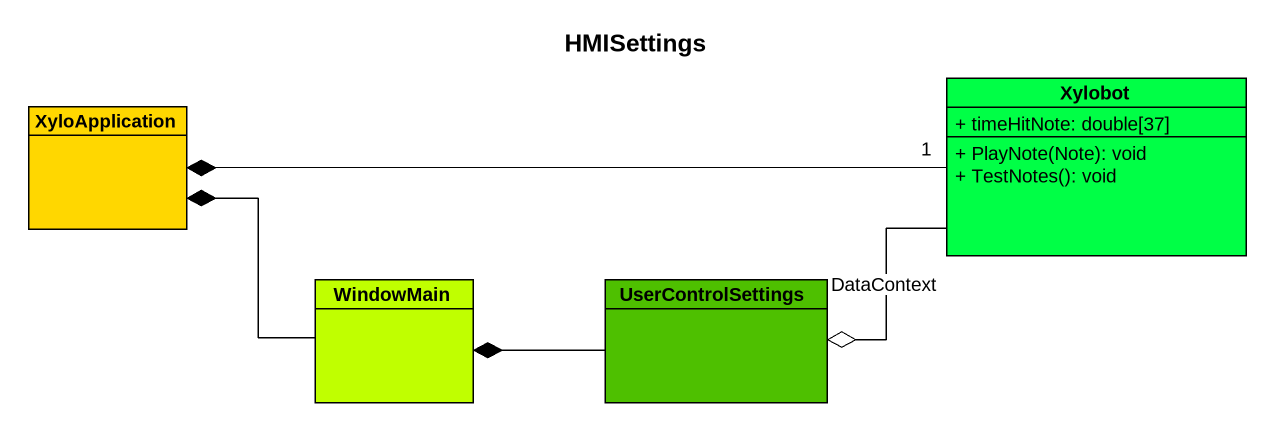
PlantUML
@startuml
title HMISettings
hide circle
hide empty members
skinparam classAttributeIconSize 0
class XyloApplication #FFD700
class Xylobot #00FF46 {
  + timeHitNote: double[37]
  + PlayNote(Note): void
  + TestNotes(): void
}
class WindowMain #C0FF00
class UserControlSettings #4EC000
Xylobot "1" -left-* XyloApplication
Xylobot -left-o UserControlSettings : DataContext
WindowMain -up-* XyloApplication
UserControlSettings -left-* WindowMain
@enduml
